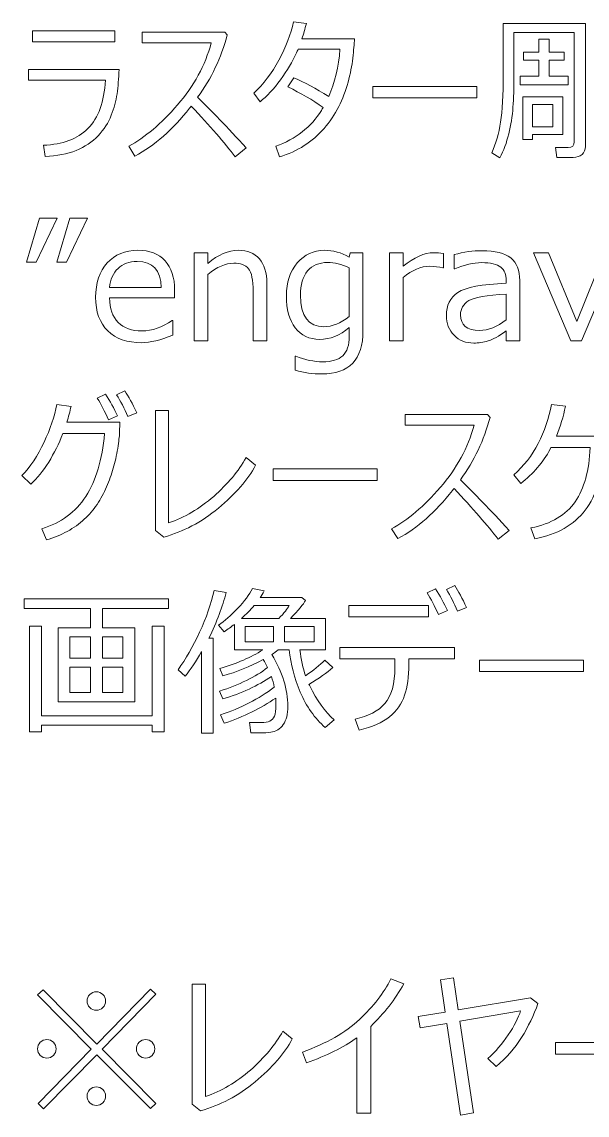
# Model space of a CAD drawing. Extents: x 0 to 812, y 0 to 300.
# Drawn here: x 605.15 to 622.87, y 183.76 to 218.07 of the extents above; entities that cross this region are included whole.
import ezdxf

# ---------------------------------------------------------------- set-up
doc = ezdxf.new("R2010")
doc.units = 0
doc.header["$MEASUREMENT"] = 0
doc.layers.add('TEMPLATE', color=216, linetype='CONTINUOUS', true_color=0x4c004c)

# ---------------------------------------------------------------- blocks, each defined once
blk = doc.blocks.new('block 3')
at = {"layer": 'TEMPLATE', "color": 252, "lineweight": 9, "true_color": 0x989898}
for points in [[(608.064, -82.556), (605.483, -82.556), (605.483, -82.214), (608.064, -82.214), (608.064, -82.556)], [(620.775, -83.904), (620.775, -83.638), (621.355, -83.638), (621.355, -83.137), (620.877, -83.137), (620.877, -82.883), (621.355, -82.883), (621.355, -82.471), (621.683, -82.471), (621.683, -82.883), (622.152, -82.883), (622.152, -83.137), (621.683, -83.137), (621.683, -83.638), (622.273, -83.638), (622.273, -83.904), (620.775, -83.904)], [(619.414, -84.319), (616.153, -84.319), (616.153, -83.958), (619.414, -83.958), (619.414, -84.319)], [(621.158, -85.469), (621.158, -85.623), (620.855, -85.623), (620.855, -84.285), (622.105, -84.285), (622.105, -85.469), (621.158, -85.469)], [(621.158, -85.23), (621.8, -85.23), (621.8, -84.522), (621.158, -84.522), (621.158, -85.23)], [(606.255, -88.092), (605.596, -89.472), (605.288, -89.472), (605.698, -88.092), (606.255, -88.092)], [(607.207, -88.092), (606.548, -89.472), (606.24, -89.472), (606.651, -88.092), (607.207, -88.092)], [(623.87, -89.176), (622.695, -91.935), (622.361, -91.935), (621.194, -89.176), (621.66, -89.176), (622.547, -91.33), (623.421, -89.176), (623.87, -89.176)], [(616.289, -96.319), (613.028, -96.319), (613.028, -95.958), (616.289, -95.958), (616.289, -96.319)], [(607.302, -100.942), (607.302, -100.341), (605.22, -100.341), (605.22, -100.039), (609.744, -100.039), (609.744, -100.341), (607.674, -100.341), (607.674, -100.942), (608.684, -100.942), (608.684, -103.264), (606.282, -103.264), (606.282, -100.942), (607.302, -100.942)], [(617.898, -100.595), (615.403, -100.595), (615.403, -100.246), (617.898, -100.246), (617.898, -100.595)], [(605.388, -104.211), (605.388, -100.895), (605.757, -100.895), (605.757, -103.706), (609.233, -103.706), (609.233, -100.895), (609.612, -100.895), (609.612, -104.211), (609.233, -104.211), (609.233, -103.996), (605.757, -103.996), (605.757, -104.211), (605.388, -104.211)], [(613.042, -101.389), (613.042, -100.9), (612.151, -100.9), (612.151, -101.389), (613.042, -101.389)], [(613.379, -100.9), (613.379, -101.389), (614.314, -101.389), (614.314, -100.9), (613.379, -100.9)], [(606.648, -101.896), (607.302, -101.896), (607.302, -101.228), (606.648, -101.228), (606.648, -101.896)], [(607.674, -101.896), (608.31, -101.896), (608.31, -101.228), (607.674, -101.228), (607.674, -101.896)], [(607.302, -102.182), (606.648, -102.182), (606.648, -102.978), (607.302, -102.978), (607.302, -102.182)], [(608.31, -102.182), (607.674, -102.182), (607.674, -102.978), (608.31, -102.978), (608.31, -102.182)], [(622.754, -102.319), (619.492, -102.319), (619.492, -101.958), (622.754, -101.958), (622.754, -102.319)]]:
    blk.add_lwpolyline(points, dxfattribs=at)
at = {"layer": 'TEMPLATE', "color": 214, "lineweight": 9, "true_color": 0x7f007f}
for points in [[(609.346, -115.869), (609.175, -116.03), (607.5, -114.346), (605.825, -116.035), (605.654, -115.874), (607.324, -114.165), (605.64, -112.461), (605.811, -112.3), (607.5, -114.011), (609.175, -112.28), (609.346, -112.439), (607.661, -114.165), (609.346, -115.869)], [(625.137, -114.319), (621.875, -114.319), (621.875, -113.958), (625.137, -113.958), (625.137, -114.319)]]:
    blk.add_lwpolyline(points, dxfattribs=at)
at = {"layer": 'TEMPLATE', "color": 252, "lineweight": 9, "true_color": 0x989898}
for points, knots in [([(614.068, -81.985), (614.025, -82.153), (613.979, -82.311), (613.928, -82.461), (613.928, -82.461), (615.577, -82.461), (615.577, -82.461), (615.568, -82.625), (615.551, -82.828), (615.524, -83.069), (615.497, -83.31), (615.447, -83.563), (615.374, -83.827), (615.301, -84.091), (615.203, -84.347), (615.081, -84.592), (614.959, -84.838), (614.806, -85.066), (614.622, -85.276), (614.438, -85.486), (614.23, -85.665), (613.998, -85.814), (613.766, -85.963), (613.508, -86.082), (613.223, -86.17), (613.223, -86.17), (613.106, -85.835), (613.106, -85.835), (613.734, -85.609), (614.213, -85.234), (614.541, -84.71), (614.559, -84.679), (614.577, -84.649), (614.595, -84.619), (614.26, -84.38), (613.891, -84.165), (613.489, -83.975), (613.489, -83.975), (613.679, -83.684), (613.679, -83.684), (614, -83.824), (614.364, -84.019), (614.771, -84.27), (614.961, -83.839), (615.078, -83.344), (615.122, -82.786), (615.122, -82.786), (613.809, -82.786), (613.809, -82.786), (613.791, -82.826), (613.774, -82.866), (613.758, -82.905), (613.637, -83.177), (613.47, -83.459), (613.256, -83.75), (613.042, -84.041), (612.828, -84.27), (612.615, -84.436), (612.615, -84.436), (612.415, -84.17), (612.415, -84.17), (612.723, -83.89), (612.986, -83.543), (613.206, -83.129), (613.425, -82.715), (613.578, -82.315), (613.665, -81.931), (613.665, -81.931), (614.068, -81.985), (614.068, -81.985)], [0, 0, 0, 0, 1, 1, 1, 2, 2, 2, 3, 3, 3, 4, 4, 4, 5, 5, 5, 6, 6, 6, 7, 7, 7, 8, 8, 8, 9, 9, 9, 10, 10, 10, 11, 11, 11, 12, 12, 12, 13, 13, 13, 14, 14, 14, 15, 15, 15, 16, 16, 16, 17, 17, 17, 18, 18, 18, 19, 19, 19, 20, 20, 20, 21, 21, 21, 22, 22, 22, 23, 23, 23, 23]), ([(622.437, -86.184), (622.437, -86.184), (621.917, -86.184), (621.917, -86.184), (621.917, -86.184), (621.876, -85.872), (621.876, -85.872), (621.876, -85.872), (622.273, -85.872), (622.273, -85.872), (622.404, -85.872), (622.469, -85.812), (622.469, -85.693), (622.469, -85.693), (622.469, -82.266), (622.469, -82.266), (622.469, -82.266), (620.577, -82.266), (620.577, -82.266), (620.577, -82.266), (620.577, -83.638), (620.577, -83.638), (620.577, -84.004), (620.566, -84.328), (620.546, -84.611), (620.526, -84.893), (620.482, -85.172), (620.414, -85.447), (620.347, -85.722), (620.254, -85.971), (620.137, -86.194), (620.137, -86.194), (619.881, -86.04), (619.881, -86.04), (620.009, -85.754), (620.101, -85.432), (620.157, -85.075), (620.212, -84.717), (620.24, -84.223), (620.24, -83.591), (620.24, -83.591), (620.24, -81.985), (620.24, -81.985), (620.24, -81.985), (622.82, -81.985), (622.82, -81.985), (622.82, -81.985), (622.82, -85.842), (622.82, -85.842), (622.82, -85.942), (622.785, -86.023), (622.715, -86.088), (622.645, -86.152), (622.553, -86.184), (622.437, -86.184)], [0, 0, 0, 0, 1, 1, 1, 2, 2, 2, 3, 3, 3, 4, 4, 4, 5, 5, 5, 6, 6, 6, 7, 7, 7, 8, 8, 8, 9, 9, 9, 10, 10, 10, 11, 11, 11, 12, 12, 12, 13, 13, 13, 14, 14, 14, 15, 15, 15, 16, 16, 16, 17, 17, 17, 18, 18, 18, 18]), ([(608.692, -86.145), (608.692, -86.145), (608.499, -85.835), (608.499, -85.835), (609.005, -85.562), (609.515, -85.128), (610.028, -84.535), (610.542, -83.942), (610.895, -83.294), (611.087, -82.59), (611.087, -82.59), (608.919, -82.59), (608.919, -82.59), (608.919, -82.59), (608.919, -82.251), (608.919, -82.251), (608.919, -82.251), (611.509, -82.251), (611.509, -82.251), (611.509, -82.251), (611.585, -82.341), (611.585, -82.341), (611.398, -83.058), (611.088, -83.71), (610.657, -84.299), (611.075, -84.708), (611.585, -85.237), (612.185, -85.886), (612.185, -85.886), (611.839, -86.165), (611.839, -86.165), (611.507, -85.733), (611.046, -85.203), (610.457, -84.573), (610.441, -84.594), (610.424, -84.615), (610.408, -84.636), (609.88, -85.312), (609.309, -85.815), (608.692, -86.145)], [0, 0, 0, 0, 1, 1, 1, 2, 2, 2, 3, 3, 3, 4, 4, 4, 5, 5, 5, 6, 6, 6, 7, 7, 7, 8, 8, 8, 9, 9, 9, 10, 10, 10, 11, 11, 11, 12, 12, 12, 13, 13, 13, 13]), ([(608.196, -83.421), (608.183, -83.713), (608.161, -83.969), (608.131, -84.188), (608.101, -84.407), (608.04, -84.632), (607.949, -84.863), (607.858, -85.095), (607.72, -85.309), (607.535, -85.507), (607.351, -85.705), (607.121, -85.858), (606.846, -85.968), (606.571, -86.078), (606.246, -86.14), (605.872, -86.155), (605.872, -86.155), (605.823, -85.801), (605.823, -85.801), (606.425, -85.78), (606.89, -85.604), (607.219, -85.275), (607.548, -84.945), (607.73, -84.442), (607.764, -83.765), (607.764, -83.765), (605.354, -83.765), (605.354, -83.765), (605.354, -83.765), (605.354, -83.421), (605.354, -83.421), (605.354, -83.421), (608.196, -83.421), (608.196, -83.421)], [0, 0, 0, 0, 1, 1, 1, 2, 2, 2, 3, 3, 3, 4, 4, 4, 5, 5, 5, 6, 6, 6, 7, 7, 7, 8, 8, 8, 9, 9, 9, 10, 10, 10, 11, 11, 11, 11]), ([(608.907, -91.999), (608.448, -91.999), (608.091, -91.874), (607.839, -91.626), (607.585, -91.378), (607.459, -91.027), (607.459, -90.573), (607.459, -90.122), (607.58, -89.764), (607.822, -89.497), (608.065, -89.231), (608.386, -89.098), (608.787, -89.098), (609.151, -89.098), (609.434, -89.207), (609.635, -89.425), (609.836, -89.643), (609.937, -89.954), (609.937, -90.358), (609.937, -90.358), (609.937, -90.595), (609.937, -90.595), (609.937, -90.595), (607.898, -90.595), (607.898, -90.595), (607.898, -90.927), (607.988, -91.182), (608.168, -91.36), (608.348, -91.538), (608.596, -91.627), (608.914, -91.627), (609.23, -91.627), (609.545, -91.518), (609.861, -91.298), (609.861, -91.298), (609.88, -91.298), (609.88, -91.298), (609.88, -91.298), (609.88, -91.764), (609.88, -91.764), (609.488, -91.92), (609.164, -91.999), (608.907, -91.999)], [0, 0, 0, 0, 1, 1, 1, 2, 2, 2, 3, 3, 3, 4, 4, 4, 5, 5, 5, 6, 6, 6, 7, 7, 7, 8, 8, 8, 9, 9, 9, 10, 10, 10, 11, 11, 11, 12, 12, 12, 13, 13, 13, 14, 14, 14, 14]), ([(612.827, -91.935), (612.827, -91.935), (612.397, -91.935), (612.397, -91.935), (612.397, -91.935), (612.397, -90.39), (612.397, -90.39), (612.397, -90.032), (612.35, -89.795), (612.256, -89.678), (612.161, -89.562), (612.006, -89.503), (611.79, -89.503), (611.534, -89.503), (611.263, -89.622), (610.977, -89.86), (610.977, -89.86), (610.977, -91.935), (610.977, -91.935), (610.977, -91.935), (610.547, -91.935), (610.547, -91.935), (610.547, -91.935), (610.547, -89.176), (610.547, -89.176), (610.547, -89.176), (610.977, -89.176), (610.977, -89.176), (610.977, -89.176), (610.977, -89.508), (610.977, -89.508), (611.3, -89.235), (611.62, -89.098), (611.936, -89.098), (612.221, -89.098), (612.441, -89.187), (612.595, -89.366), (612.75, -89.544), (612.827, -89.801), (612.827, -90.138), (612.827, -90.138), (612.827, -91.935), (612.827, -91.935)], [0, 0, 0, 0, 1, 1, 1, 2, 2, 2, 3, 3, 3, 4, 4, 4, 5, 5, 5, 6, 6, 6, 7, 7, 7, 8, 8, 8, 9, 9, 9, 10, 10, 10, 11, 11, 11, 12, 12, 12, 13, 13, 13, 14, 14, 14, 14]), ([(615.843, -91.623), (615.843, -92.528), (615.414, -92.98), (614.556, -92.98), (614.274, -92.98), (613.994, -92.942), (613.716, -92.865), (613.716, -92.865), (613.716, -92.421), (613.716, -92.421), (613.716, -92.421), (613.736, -92.421), (613.736, -92.421), (614.02, -92.538), (614.302, -92.597), (614.58, -92.597), (614.862, -92.597), (615.071, -92.534), (615.208, -92.408), (615.344, -92.281), (615.413, -92.078), (615.413, -91.796), (615.413, -91.796), (615.413, -91.523), (615.413, -91.523), (615.118, -91.77), (614.81, -91.894), (614.488, -91.894), (614.16, -91.894), (613.904, -91.773), (613.719, -91.532), (613.533, -91.291), (613.44, -90.958), (613.44, -90.531), (613.44, -90.105), (613.555, -89.759), (613.783, -89.495), (614.012, -89.23), (614.295, -89.098), (614.634, -89.098), (614.901, -89.098), (615.16, -89.171), (615.413, -89.315), (615.413, -89.315), (615.445, -89.176), (615.445, -89.176), (615.445, -89.176), (615.843, -89.176), (615.843, -89.176), (615.843, -89.176), (615.843, -91.623), (615.843, -91.623)], [0, 0, 0, 0, 1, 1, 1, 2, 2, 2, 3, 3, 3, 4, 4, 4, 5, 5, 5, 6, 6, 6, 7, 7, 7, 8, 8, 8, 9, 9, 9, 10, 10, 10, 11, 11, 11, 12, 12, 12, 13, 13, 13, 14, 14, 14, 15, 15, 15, 16, 16, 16, 17, 17, 17, 17]), ([(616.673, -91.935), (616.673, -91.935), (616.673, -89.176), (616.673, -89.176), (616.673, -89.176), (617.102, -89.176), (617.102, -89.176), (617.102, -89.176), (617.102, -89.601), (617.102, -89.601), (617.448, -89.318), (617.766, -89.176), (618.057, -89.176), (618.159, -89.176), (618.263, -89.185), (618.367, -89.201), (618.367, -89.201), (618.367, -89.65), (618.367, -89.65), (618.367, -89.65), (618.35, -89.65), (618.35, -89.65), (618.215, -89.617), (618.078, -89.601), (617.94, -89.601), (617.663, -89.601), (617.384, -89.718), (617.102, -89.953), (617.102, -89.953), (617.102, -91.935), (617.102, -91.935), (617.102, -91.935), (616.673, -91.935), (616.673, -91.935)], [0, 0, 0, 0, 1, 1, 1, 2, 2, 2, 3, 3, 3, 4, 4, 4, 5, 5, 5, 6, 6, 6, 7, 7, 7, 8, 8, 8, 9, 9, 9, 10, 10, 10, 11, 11, 11, 11]), ([(620.332, -91.935), (620.332, -91.935), (620.332, -91.627), (620.332, -91.627), (620.103, -91.794), (619.914, -91.899), (619.766, -91.944), (619.618, -91.988), (619.467, -92.011), (619.314, -92.011), (619.068, -92.011), (618.864, -91.929), (618.701, -91.767), (618.538, -91.604), (618.457, -91.397), (618.457, -91.147), (618.457, -90.826), (618.578, -90.585), (618.82, -90.423), (619.061, -90.261), (619.566, -90.164), (620.332, -90.133), (620.332, -90.133), (620.332, -90.05), (620.332, -90.05), (620.332, -89.858), (620.275, -89.716), (620.161, -89.624), (620.047, -89.532), (619.847, -89.486), (619.56, -89.486), (619.308, -89.486), (619.027, -89.551), (618.718, -89.682), (618.718, -89.682), (618.699, -89.682), (618.699, -89.682), (618.699, -89.682), (618.699, -89.235), (618.699, -89.235), (619.003, -89.152), (619.296, -89.111), (619.578, -89.111), (619.986, -89.111), (620.285, -89.186), (620.475, -89.339), (620.665, -89.491), (620.759, -89.727), (620.759, -90.048), (620.759, -90.048), (620.759, -91.935), (620.759, -91.935), (620.759, -91.935), (620.332, -91.935), (620.332, -91.935)], [0, 0, 0, 0, 1, 1, 1, 2, 2, 2, 3, 3, 3, 4, 4, 4, 5, 5, 5, 6, 6, 6, 7, 7, 7, 8, 8, 8, 9, 9, 9, 10, 10, 10, 11, 11, 11, 12, 12, 12, 13, 13, 13, 14, 14, 14, 15, 15, 15, 16, 16, 16, 17, 17, 17, 18, 18, 18, 18]), ([(607.898, -90.27), (607.898, -90.27), (609.517, -90.27), (609.517, -90.27), (609.504, -89.722), (609.252, -89.447), (608.763, -89.447), (608.515, -89.447), (608.315, -89.521), (608.162, -89.667), (608.009, -89.813), (607.921, -90.015), (607.898, -90.27)], [0, 0, 0, 0, 1, 1, 1, 2, 2, 2, 3, 3, 3, 4, 4, 4, 4]), ([(615.413, -91.176), (615.413, -91.176), (615.413, -89.65), (615.413, -89.65), (615.17, -89.538), (614.944, -89.482), (614.734, -89.482), (614.466, -89.482), (614.257, -89.57), (614.108, -89.748), (613.959, -89.925), (613.884, -90.179), (613.884, -90.509), (613.884, -91.167), (614.129, -91.496), (614.617, -91.496), (614.876, -91.496), (615.141, -91.389), (615.413, -91.176)], [0, 0, 0, 0, 1, 1, 1, 2, 2, 2, 3, 3, 3, 4, 4, 4, 5, 5, 5, 6, 6, 6, 6]), ([(620.332, -91.278), (620.332, -91.278), (620.332, -90.478), (620.332, -90.478), (619.725, -90.505), (619.335, -90.572), (619.162, -90.679), (618.988, -90.786), (618.901, -90.933), (618.901, -91.12), (618.901, -91.45), (619.102, -91.615), (619.502, -91.615), (619.774, -91.615), (620.05, -91.503), (620.332, -91.278)], [0, 0, 0, 0, 1, 1, 1, 2, 2, 2, 3, 3, 3, 4, 4, 4, 5, 5, 5, 5]), ([(608.145, -94.295), (608.145, -94.295), (607.864, -94.42), (607.864, -94.42), (607.747, -94.157), (607.629, -93.93), (607.51, -93.736), (607.51, -93.736), (607.773, -93.614), (607.773, -93.614), (607.915, -93.834), (608.039, -94.061), (608.145, -94.295)], [0, 0, 0, 0, 1, 1, 1, 2, 2, 2, 3, 3, 3, 4, 4, 4, 4]), ([(608.748, -94.195), (608.748, -94.195), (608.467, -94.31), (608.467, -94.31), (608.358, -94.057), (608.242, -93.832), (608.118, -93.633), (608.118, -93.633), (608.377, -93.509), (608.377, -93.509), (608.489, -93.683), (608.613, -93.912), (608.748, -94.195)], [0, 0, 0, 0, 1, 1, 1, 2, 2, 2, 3, 3, 3, 4, 4, 4, 4]), ([(606.687, -93.995), (606.656, -94.149), (606.611, -94.316), (606.553, -94.495), (606.553, -94.495), (608.22, -94.495), (608.22, -94.495), (608.22, -94.495), (608.208, -94.835), (608.208, -94.835), (608.205, -94.932), (608.186, -95.093), (608.151, -95.315), (608.116, -95.539), (608.07, -95.745), (608.013, -95.936), (607.956, -96.126), (607.885, -96.32), (607.802, -96.517), (607.718, -96.714), (607.618, -96.898), (607.504, -97.07), (607.389, -97.241), (607.255, -97.398), (607.102, -97.54), (606.949, -97.681), (606.772, -97.807), (606.571, -97.918), (606.37, -98.029), (606.151, -98.118), (605.915, -98.187), (605.915, -98.187), (605.771, -97.835), (605.771, -97.835), (606.374, -97.653), (606.834, -97.314), (607.152, -96.819), (607.47, -96.325), (607.666, -95.669), (607.739, -94.852), (607.739, -94.852), (606.431, -94.852), (606.431, -94.852), (606.307, -95.167), (606.159, -95.465), (605.988, -95.744), (605.816, -96.023), (605.628, -96.255), (605.425, -96.441), (605.425, -96.441), (605.147, -96.17), (605.147, -96.17), (605.412, -95.896), (605.643, -95.548), (605.841, -95.124), (606.039, -94.7), (606.173, -94.304), (606.243, -93.936), (606.243, -93.936), (606.687, -93.995), (606.687, -93.995)], [0, 0, 0, 0, 1, 1, 1, 2, 2, 2, 3, 3, 3, 4, 4, 4, 5, 5, 5, 6, 6, 6, 7, 7, 7, 8, 8, 8, 9, 9, 9, 10, 10, 10, 11, 11, 11, 12, 12, 12, 13, 13, 13, 14, 14, 14, 15, 15, 15, 16, 16, 16, 17, 17, 17, 18, 18, 18, 19, 19, 19, 20, 20, 20, 20]), ([(623.399, -95.291), (623.359, -96.136), (623.164, -96.79), (622.812, -97.254), (622.459, -97.718), (621.934, -98.016), (621.235, -98.15), (621.235, -98.15), (621.111, -97.811), (621.111, -97.811), (621.749, -97.679), (622.211, -97.404), (622.496, -96.987), (622.782, -96.569), (622.938, -96.004), (622.964, -95.291), (622.964, -95.291), (621.738, -95.291), (621.738, -95.291), (621.738, -95.291), (621.712, -95.34), (621.712, -95.34), (621.49, -95.75), (621.183, -96.109), (620.789, -96.416), (620.789, -96.416), (620.574, -96.141), (620.574, -96.141), (620.885, -95.87), (621.139, -95.543), (621.338, -95.159), (621.537, -94.775), (621.675, -94.367), (621.753, -93.936), (621.753, -93.936), (622.193, -93.99), (622.193, -93.99), (622.126, -94.322), (622.031, -94.635), (621.907, -94.93), (621.907, -94.93), (624.397, -94.93), (624.397, -94.93), (624.397, -94.93), (624.397, -95.291), (624.397, -95.291), (624.397, -95.291), (623.399, -95.291), (623.399, -95.291)], [0, 0, 0, 0, 1, 1, 1, 2, 2, 2, 3, 3, 3, 4, 4, 4, 5, 5, 5, 6, 6, 6, 7, 7, 7, 8, 8, 8, 9, 9, 9, 10, 10, 10, 11, 11, 11, 12, 12, 12, 13, 13, 13, 14, 14, 14, 15, 15, 15, 16, 16, 16, 16]), ([(612.473, -95.845), (612.231, -96.298), (611.842, -96.745), (611.308, -97.188), (610.775, -97.631), (610.205, -97.934), (609.6, -98.096), (609.6, -98.096), (609.333, -97.891), (609.333, -97.891), (609.333, -97.891), (609.333, -94.122), (609.333, -94.122), (609.333, -94.122), (609.748, -94.122), (609.748, -94.122), (609.748, -94.122), (609.748, -97.652), (609.748, -97.652), (610.248, -97.484), (610.719, -97.207), (611.161, -96.819), (611.603, -96.432), (611.942, -96.026), (612.178, -95.601), (612.178, -95.601), (612.473, -95.845), (612.473, -95.845)], [0, 0, 0, 0, 1, 1, 1, 2, 2, 2, 3, 3, 3, 4, 4, 4, 5, 5, 5, 6, 6, 6, 7, 7, 7, 8, 8, 8, 9, 9, 9, 9]), ([(616.934, -98.145), (616.934, -98.145), (616.741, -97.835), (616.741, -97.835), (617.247, -97.561), (617.757, -97.128), (618.27, -96.535), (618.784, -95.942), (619.137, -95.294), (619.329, -94.59), (619.329, -94.59), (617.161, -94.59), (617.161, -94.59), (617.161, -94.59), (617.161, -94.251), (617.161, -94.251), (617.161, -94.251), (619.751, -94.251), (619.751, -94.251), (619.751, -94.251), (619.827, -94.341), (619.827, -94.341), (619.64, -95.058), (619.33, -95.71), (618.899, -96.299), (619.317, -96.708), (619.827, -97.237), (620.427, -97.886), (620.427, -97.886), (620.081, -98.165), (620.081, -98.165), (619.749, -97.733), (619.288, -97.203), (618.699, -96.573), (618.683, -96.594), (618.666, -96.615), (618.65, -96.636), (618.122, -97.312), (617.551, -97.815), (616.934, -98.145)], [0, 0, 0, 0, 1, 1, 1, 2, 2, 2, 3, 3, 3, 4, 4, 4, 5, 5, 5, 6, 6, 6, 7, 7, 7, 8, 8, 8, 9, 9, 9, 10, 10, 10, 11, 11, 11, 12, 12, 12, 13, 13, 13, 13]), ([(610.777, -104.25), (610.777, -104.25), (610.777, -101.684), (610.777, -101.684), (610.607, -101.993), (610.439, -102.254), (610.271, -102.465), (610.271, -102.465), (610.046, -102.26), (610.046, -102.26), (610.287, -101.925), (610.512, -101.532), (610.721, -101.081), (610.931, -100.63), (611.081, -100.194), (611.174, -99.773), (611.174, -99.773), (611.553, -99.838), (611.553, -99.838), (611.44, -100.273), (611.26, -100.751), (611.011, -101.271), (611.011, -101.271), (611.15, -101.271), (611.15, -101.271), (611.15, -101.271), (611.15, -104.25), (611.15, -104.25), (611.15, -104.25), (610.777, -104.25), (610.777, -104.25)], [0, 0, 0, 0, 1, 1, 1, 2, 2, 2, 3, 3, 3, 4, 4, 4, 5, 5, 5, 6, 6, 6, 7, 7, 7, 8, 8, 8, 9, 9, 9, 10, 10, 10, 10]), ([(611.492, -103.94), (611.492, -103.94), (611.375, -103.679), (611.375, -103.679), (612.013, -103.464), (612.575, -103.173), (613.062, -102.805), (613.039, -102.692), (613.008, -102.581), (612.969, -102.47), (612.546, -102.762), (612.037, -102.997), (611.443, -103.178), (611.443, -103.178), (611.34, -102.934), (611.34, -102.934), (611.964, -102.732), (612.468, -102.485), (612.854, -102.192), (612.812, -102.102), (612.766, -102.018), (612.717, -101.938), (612.301, -102.161), (611.879, -102.332), (611.453, -102.451), (611.453, -102.451), (611.355, -102.216), (611.355, -102.216), (611.889, -102.067), (612.336, -101.874), (612.698, -101.638), (612.698, -101.638), (611.809, -101.638), (611.809, -101.638), (611.809, -101.638), (611.809, -100.837), (611.809, -100.837), (611.712, -100.913), (611.606, -100.99), (611.492, -101.066), (611.492, -101.066), (611.314, -100.859), (611.314, -100.859), (611.499, -100.734), (611.698, -100.559), (611.912, -100.334), (612.125, -100.109), (612.281, -99.902), (612.38, -99.711), (612.38, -99.711), (612.742, -99.787), (612.742, -99.787), (612.701, -99.865), (612.66, -99.935), (612.62, -99.997), (612.62, -99.997), (613.93, -99.997), (613.93, -99.997), (613.93, -99.997), (614.043, -100.087), (614.043, -100.087), (613.971, -100.203), (613.813, -100.392), (613.569, -100.654), (613.569, -100.654), (614.666, -100.654), (614.666, -100.654), (614.666, -100.654), (614.666, -101.638), (614.666, -101.638), (614.666, -101.638), (613.865, -101.638), (613.865, -101.638), (613.902, -101.937), (613.961, -102.206), (614.04, -102.446), (614.285, -102.277), (614.485, -102.115), (614.644, -101.96), (614.644, -101.96), (614.9, -102.194), (614.9, -102.194), (614.713, -102.349), (614.463, -102.525), (614.15, -102.722), (614.157, -102.732), (614.165, -102.748), (614.175, -102.77), (614.398, -103.216), (614.652, -103.572), (614.936, -103.837), (614.936, -103.837), (614.66, -104.072), (614.66, -104.072), (614.329, -103.782), (614.068, -103.413), (613.878, -102.966), (613.689, -102.518), (613.573, -102.076), (613.533, -101.638), (613.533, -101.638), (613.179, -101.638), (613.179, -101.638), (613.122, -101.686), (613.058, -101.735), (612.986, -101.782), (613.319, -102.338), (613.486, -102.88), (613.486, -103.408), (613.486, -103.53), (613.474, -103.638), (613.451, -103.734), (613.427, -103.829), (613.392, -103.911), (613.345, -103.979), (613.298, -104.047), (613.238, -104.102), (613.168, -104.144), (613.097, -104.185), (613.024, -104.212), (612.95, -104.223), (612.876, -104.234), (612.741, -104.24), (612.544, -104.24), (612.544, -104.24), (612.329, -104.24), (612.329, -104.24), (612.329, -104.24), (612.283, -103.918), (612.283, -103.918), (612.283, -103.918), (612.651, -103.918), (612.651, -103.918), (612.765, -103.918), (612.854, -103.903), (612.919, -103.873), (612.983, -103.843), (613.031, -103.79), (613.064, -103.715), (613.096, -103.641), (613.114, -103.521), (613.115, -103.356), (613.115, -103.356), (613.115, -103.327), (613.115, -103.327), (613.115, -103.277), (613.113, -103.216), (613.108, -103.147), (612.636, -103.47), (612.097, -103.735), (611.492, -103.94)], [0, 0, 0, 0, 1, 1, 1, 2, 2, 2, 3, 3, 3, 4, 4, 4, 5, 5, 5, 6, 6, 6, 7, 7, 7, 8, 8, 8, 9, 9, 9, 10, 10, 10, 11, 11, 11, 12, 12, 12, 13, 13, 13, 14, 14, 14, 15, 15, 15, 16, 16, 16, 17, 17, 17, 18, 18, 18, 19, 19, 19, 20, 20, 20, 21, 21, 21, 22, 22, 22, 23, 23, 23, 24, 24, 24, 25, 25, 25, 26, 26, 26, 27, 27, 27, 28, 28, 28, 29, 29, 29, 30, 30, 30, 31, 31, 31, 32, 32, 32, 33, 33, 33, 34, 34, 34, 35, 35, 35, 36, 36, 36, 37, 37, 37, 38, 38, 38, 39, 39, 39, 40, 40, 40, 41, 41, 41, 42, 42, 42, 43, 43, 43, 44, 44, 44, 45, 45, 45, 46, 46, 46, 47, 47, 47, 48, 48, 48, 49, 49, 49, 50, 50, 50, 50]), ([(618.489, -100.405), (618.489, -100.405), (618.208, -100.529), (618.208, -100.529), (618.091, -100.267), (617.973, -100.039), (617.854, -99.846), (617.854, -99.846), (618.118, -99.724), (618.118, -99.724), (618.259, -99.943), (618.383, -100.17), (618.489, -100.405)], [0, 0, 0, 0, 1, 1, 1, 2, 2, 2, 3, 3, 3, 4, 4, 4, 4]), ([(619.092, -100.305), (619.092, -100.305), (618.811, -100.42), (618.811, -100.42), (618.702, -100.167), (618.585, -99.942), (618.462, -99.743), (618.462, -99.743), (618.721, -99.619), (618.721, -99.619), (618.833, -99.793), (618.957, -100.021), (619.092, -100.305)], [0, 0, 0, 0, 1, 1, 1, 2, 2, 2, 3, 3, 3, 4, 4, 4, 4]), ([(612.434, -100.241), (612.315, -100.381), (612.18, -100.519), (612.029, -100.654), (612.029, -100.654), (613.201, -100.654), (613.201, -100.654), (613.367, -100.486), (613.477, -100.349), (613.533, -100.241), (613.533, -100.241), (612.434, -100.241), (612.434, -100.241)], [0, 0, 0, 0, 1, 1, 1, 2, 2, 2, 3, 3, 3, 4, 4, 4, 4]), ([(617.28, -102.085), (617.28, -102.478), (617.236, -102.805), (617.15, -103.063), (617.062, -103.322), (616.905, -103.546), (616.677, -103.734), (616.449, -103.922), (616.132, -104.062), (615.725, -104.155), (615.725, -104.155), (615.593, -103.811), (615.593, -103.811), (616.011, -103.718), (616.324, -103.554), (616.532, -103.319), (616.739, -103.083), (616.843, -102.702), (616.843, -102.175), (616.843, -102.175), (616.843, -101.921), (616.843, -101.921), (616.843, -101.921), (615.117, -101.921), (615.117, -101.921), (615.117, -101.921), (615.117, -101.565), (615.117, -101.565), (615.117, -101.565), (618.711, -101.565), (618.711, -101.565), (618.711, -101.565), (618.711, -101.921), (618.711, -101.921), (618.711, -101.921), (617.28, -101.921), (617.28, -101.921), (617.28, -101.921), (617.28, -102.085), (617.28, -102.085)], [0, 0, 0, 0, 1, 1, 1, 2, 2, 2, 3, 3, 3, 4, 4, 4, 5, 5, 5, 6, 6, 6, 7, 7, 7, 8, 8, 8, 9, 9, 9, 10, 10, 10, 11, 11, 11, 12, 12, 12, 13, 13, 13, 13])]:
    blk.add_open_spline(points, degree=3, knots=knots, dxfattribs=at)
at = {"layer": 'TEMPLATE', "color": 214, "lineweight": 9, "true_color": 0x7f007f}
for points, knots in [([(613.626, -113.845), (613.383, -114.298), (612.995, -114.745), (612.461, -115.188), (611.927, -115.631), (611.357, -115.934), (610.752, -116.096), (610.752, -116.096), (610.486, -115.891), (610.486, -115.891), (610.486, -115.891), (610.486, -112.122), (610.486, -112.122), (610.486, -112.122), (610.901, -112.122), (610.901, -112.122), (610.901, -112.122), (610.901, -115.652), (610.901, -115.652), (611.4, -115.484), (611.871, -115.207), (612.313, -114.82), (612.755, -114.432), (613.094, -114.026), (613.33, -113.601), (613.33, -113.601), (613.626, -113.845), (613.626, -113.845)], [0, 0, 0, 0, 1, 1, 1, 2, 2, 2, 3, 3, 3, 4, 4, 4, 5, 5, 5, 6, 6, 6, 7, 7, 7, 8, 8, 8, 9, 9, 9, 9]), ([(616.084, -116.17), (616.084, -116.17), (615.65, -116.17), (615.65, -116.17), (615.65, -116.17), (615.65, -113.811), (615.65, -113.811), (615.226, -114.114), (614.7, -114.374), (614.072, -114.59), (614.072, -114.59), (613.943, -114.256), (613.943, -114.256), (614.7, -113.984), (615.297, -113.643), (615.734, -113.233), (616.171, -112.822), (616.499, -112.398), (616.719, -111.961), (616.719, -111.961), (617.119, -112.117), (617.119, -112.117), (616.852, -112.605), (616.507, -113.049), (616.084, -113.45), (616.084, -113.45), (616.084, -116.17), (616.084, -116.17)], [0, 0, 0, 0, 1, 1, 1, 2, 2, 2, 3, 3, 3, 4, 4, 4, 5, 5, 5, 6, 6, 6, 7, 7, 7, 8, 8, 8, 9, 9, 9, 9]), ([(619.307, -116.16), (619.307, -116.16), (618.901, -116.235), (618.901, -116.235), (618.901, -116.235), (618.474, -113.355), (618.474, -113.355), (618.474, -113.355), (617.634, -113.496), (617.634, -113.496), (617.634, -113.496), (617.573, -113.145), (617.573, -113.145), (617.573, -113.145), (618.42, -113.003), (618.42, -113.003), (618.42, -113.003), (618.272, -111.99), (618.272, -111.99), (618.272, -111.99), (618.682, -111.927), (618.682, -111.927), (618.682, -111.927), (618.83, -112.935), (618.83, -112.935), (618.83, -112.935), (621.101, -112.556), (621.101, -112.556), (621.101, -112.556), (621.331, -112.735), (621.331, -112.735), (621.202, -113.099), (621.03, -113.454), (620.814, -113.799), (620.598, -114.144), (620.335, -114.446), (620.022, -114.705), (620.022, -114.705), (619.763, -114.456), (619.763, -114.456), (619.996, -114.251), (620.207, -114.005), (620.397, -113.72), (620.586, -113.434), (620.716, -113.183), (620.786, -112.966), (620.786, -112.966), (618.882, -113.286), (618.882, -113.286), (618.882, -113.286), (619.307, -116.16), (619.307, -116.16)], [0, 0, 0, 0, 1, 1, 1, 2, 2, 2, 3, 3, 3, 4, 4, 4, 5, 5, 5, 6, 6, 6, 7, 7, 7, 8, 8, 8, 9, 9, 9, 10, 10, 10, 11, 11, 11, 12, 12, 12, 13, 13, 13, 14, 14, 14, 15, 15, 15, 16, 16, 16, 17, 17, 17, 17]), ([(607.19, -112.656), (607.19, -112.577), (607.218, -112.508), (607.276, -112.451), (607.332, -112.394), (607.401, -112.366), (607.481, -112.366), (607.56, -112.366), (607.629, -112.394), (607.686, -112.451), (607.743, -112.508), (607.771, -112.577), (607.771, -112.656), (607.771, -112.736), (607.743, -112.804), (607.686, -112.86), (607.629, -112.916), (607.56, -112.945), (607.481, -112.945), (607.401, -112.945), (607.332, -112.916), (607.276, -112.86), (607.218, -112.804), (607.19, -112.736), (607.19, -112.656)], [0, 0, 0, 0, 1, 1, 1, 2, 2, 2, 3, 3, 3, 4, 4, 4, 5, 5, 5, 6, 6, 6, 7, 7, 7, 8, 8, 8, 8]), ([(605.64, -114.155), (605.64, -114.076), (605.668, -114.007), (605.725, -113.95), (605.782, -113.893), (605.85, -113.865), (605.93, -113.865), (606.01, -113.865), (606.078, -113.893), (606.135, -113.95), (606.192, -114.007), (606.221, -114.076), (606.221, -114.155), (606.221, -114.235), (606.192, -114.304), (606.135, -114.36), (606.078, -114.417), (606.01, -114.446), (605.93, -114.446), (605.85, -114.446), (605.782, -114.417), (605.725, -114.36), (605.668, -114.304), (605.64, -114.235), (605.64, -114.155)], [0, 0, 0, 0, 1, 1, 1, 2, 2, 2, 3, 3, 3, 4, 4, 4, 5, 5, 5, 6, 6, 6, 7, 7, 7, 8, 8, 8, 8]), ([(608.736, -114.155), (608.736, -114.076), (608.764, -114.007), (608.821, -113.95), (608.878, -113.893), (608.946, -113.865), (609.026, -113.865), (609.106, -113.865), (609.174, -113.893), (609.23, -113.95), (609.286, -114.007), (609.314, -114.076), (609.314, -114.155), (609.314, -114.235), (609.286, -114.304), (609.23, -114.36), (609.174, -114.417), (609.106, -114.446), (609.026, -114.446), (608.946, -114.446), (608.878, -114.417), (608.821, -114.36), (608.764, -114.304), (608.736, -114.235), (608.736, -114.155)], [0, 0, 0, 0, 1, 1, 1, 2, 2, 2, 3, 3, 3, 4, 4, 4, 5, 5, 5, 6, 6, 6, 7, 7, 7, 8, 8, 8, 8]), ([(607.19, -115.64), (607.19, -115.56), (607.218, -115.492), (607.276, -115.435), (607.332, -115.378), (607.401, -115.349), (607.481, -115.349), (607.56, -115.349), (607.629, -115.378), (607.686, -115.435), (607.743, -115.492), (607.771, -115.56), (607.771, -115.64), (607.771, -115.72), (607.743, -115.788), (607.686, -115.845), (607.629, -115.902), (607.56, -115.93), (607.481, -115.93), (607.401, -115.93), (607.332, -115.902), (607.276, -115.845), (607.218, -115.788), (607.19, -115.72), (607.19, -115.64)], [0, 0, 0, 0, 1, 1, 1, 2, 2, 2, 3, 3, 3, 4, 4, 4, 5, 5, 5, 6, 6, 6, 7, 7, 7, 8, 8, 8, 8])]:
    blk.add_open_spline(points, degree=3, knots=knots, dxfattribs=at)

msp = doc.modelspace()

# ---------------------------------------------------------------- block references
at = {"layer": 'TEMPLATE'}
msp.add_blockref('block 3', (0, 300), dxfattribs=at)

doc.saveas('drawing.dxf')
